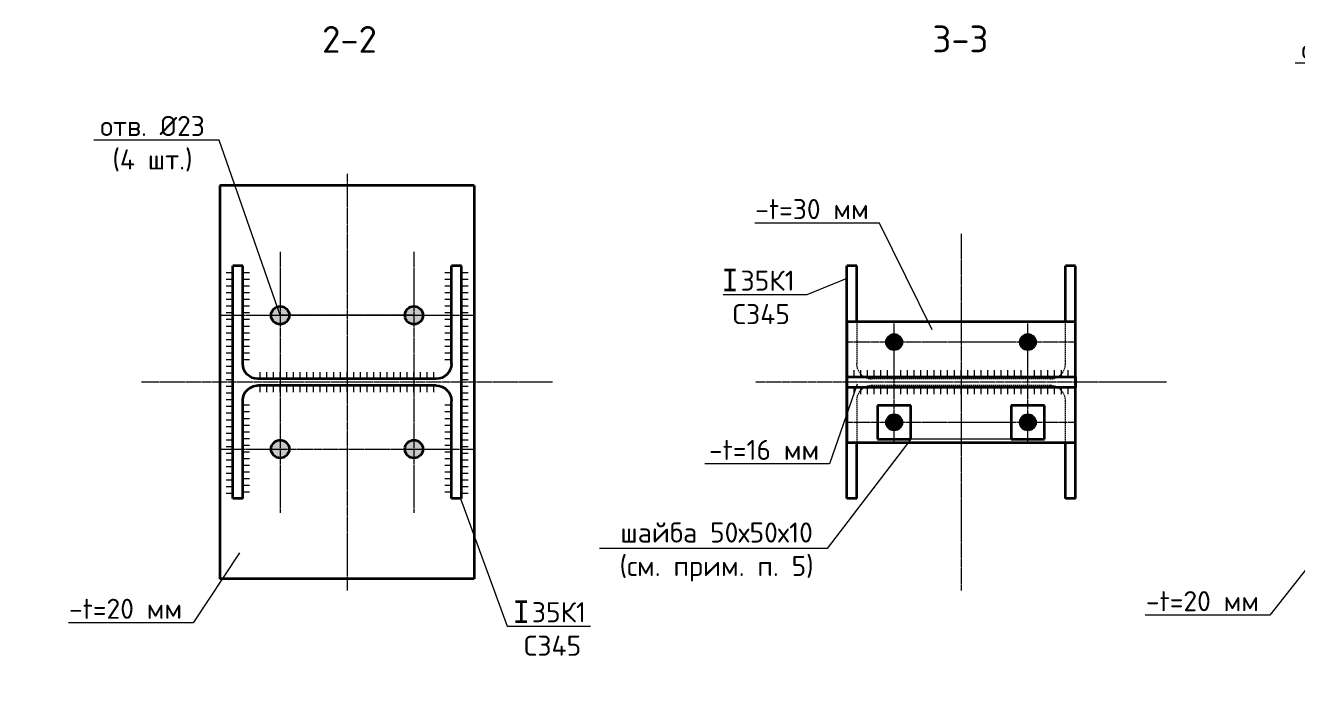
# Model space of a CAD drawing. Header units: millimetres. Extents: x 0 to 44639, y 0 to 10183.
# Drawn here: x 6212 to 8114, y 3110 to 4111 of the extents above; entities that cross this region are included whole.
import ezdxf
from ezdxf import colors
from ezdxf.entities.mleader import LeaderData, LeaderLine
from ezdxf.math import Vec2, Vec3

# ---------------------------------------------------------------- set-up
doc = ezdxf.new("R2010")
doc.units = ezdxf.units.MM
doc.linetypes.add('JIS_02_2.0', pattern=[3, 2, -1])
doc.linetypes.add('JIS_08_11', pattern=[12.8, 11, -0.6, 0.6, -0.6])
for name, color, linetype, lineweight in [('НАДПИСИ', 11, 'Continuous', 13), ('ОСЕВАЯ', 50, 'JIS_08_11', 13), ('ОСНОВНАЯ', 213, 'Continuous', 35), ('ШТРИХОВАЯ', 84, 'JIS_02_2.0', 13)]:
    doc.layers.add(name, color=color, linetype=linetype, lineweight=lineweight)
doc.styles.add('ОСК', font='isocpeur.ttf')

# ---------------------------------------------------------------- blocks, each defined once
blk = doc.blocks.new('A$C5615052D')
at = {"layer": 'ОСНОВНАЯ'}
for p, q in [((0, 342), (348, 342)), ((0, 342), (0, 327)), ((0, 327), (146.3, 327)), ((201.7, 327), (348, 327)), ((348, 342), (348, 327)), ((169, 304.3), (169, 37.7)), ((179, 304.3), (179, 37.7)), ((0, 15), (146.3, 15)), ((0, 15), (0, 0)), ((0, 0), (348, 0)), ((201.7, 15), (348, 15)), ((348, 15), (348, 0))]:
    blk.add_line(p, q, dxfattribs=at)
for centre, start, end in [((146.3, 304.3), 0, 90), ((201.7, 304.3), 90, 180), ((146.3, 37.7), 270, 0), ((201.7, 37.7), 180, 270)]:
    blk.add_arc(centre, 22.7, start, end, dxfattribs=at)
blk = doc.blocks.new('_None')
blk = doc.blocks.new('A$C6A7E4B16')
at = {"layer": 'ОСНОВНАЯ'}
for p, q in [((0, 30), (16.7, 30)), ((8.4, 30), (8.4, 0)), ((0, 0), (16.7, 0))]:
    blk.add_line(p, q, dxfattribs=at)

msp = doc.modelspace()

# ---------------------------------------------------------------- hatches: boundary and pattern name
at = {"layer": 'ОСНОВНАЯ'}
h = msp.add_hatch(color=256, dxfattribs=at)
h.dxf.hatch_style = 1
edge = h.paths.add_edge_path()
edge.add_line((6592.9, 3691.7), (6592.9, 3678.2))
edge.add_line((6592.9, 3678.2), (6606.4, 3678.2))
edge.add_arc((6592.9, 3678.2), 13.5, 360, 450)
edge = h.paths.add_edge_path()
edge.add_arc((6592.9, 3678.2), 13.5, 90, 180)
edge.add_line((6579.4, 3678.2), (6592.9, 3678.2))
edge.add_line((6592.9, 3678.2), (6592.9, 3691.7))
edge = h.paths.add_edge_path()
edge.add_line((6592.9, 3678.2), (6579.4, 3678.2))
edge.add_arc((6592.9, 3678.2), 13.5, 180, 270)
edge.add_line((6592.9, 3664.7), (6592.9, 3678.2))
edge = h.paths.add_edge_path()
edge.add_line((6606.4, 3678.2), (6592.9, 3678.2))
edge.add_line((6592.9, 3678.2), (6592.9, 3664.7))
edge.add_arc((6592.9, 3678.2), 13.5, 270, 360)
h = msp.add_hatch(color=256, dxfattribs=at)
h.dxf.hatch_style = 1
edge = h.paths.add_edge_path()
edge.add_line((6792.9, 3691.7), (6792.9, 3678.2))
edge.add_line((6792.9, 3678.2), (6806.4, 3678.2))
edge.add_arc((6792.9, 3678.2), 13.5, 360, 450)
edge = h.paths.add_edge_path()
edge.add_arc((6792.9, 3678.2), 13.5, 90, 180)
edge.add_line((6779.4, 3678.2), (6792.9, 3678.2))
edge.add_line((6792.9, 3678.2), (6792.9, 3691.7))
edge = h.paths.add_edge_path()
edge.add_line((6792.9, 3678.2), (6779.4, 3678.2))
edge.add_arc((6792.9, 3678.2), 13.5, 180, 270)
edge.add_line((6792.9, 3664.7), (6792.9, 3678.2))
edge = h.paths.add_edge_path()
edge.add_line((6806.4, 3678.2), (6792.9, 3678.2))
edge.add_line((6792.9, 3678.2), (6792.9, 3664.7))
edge.add_arc((6792.9, 3678.2), 13.5, 270, 360)
h = msp.add_hatch(color=256, dxfattribs=at)
h.dxf.hatch_style = 1
edge = h.paths.add_edge_path()
edge.add_arc((7511, 3638.2), 11.5, 0, 90)
edge.add_line((7511, 3649.7), (7511, 3638.2))
edge.add_line((7511, 3638.2), (7522.5, 3638.2))
edge = h.paths.add_edge_path()
edge.add_arc((7511, 3638.2), 11.5, 270, 360)
edge.add_line((7522.5, 3638.2), (7511, 3638.2))
edge.add_line((7511, 3638.2), (7511, 3626.7))
edge = h.paths.add_edge_path()
edge.add_arc((7511, 3638.2), 11.5, 180, 270)
edge.add_line((7511, 3626.7), (7511, 3638.2))
edge.add_line((7511, 3638.2), (7499.5, 3638.2))
edge = h.paths.add_edge_path()
edge.add_arc((7511, 3638.2), 11.5, 90, 180)
edge.add_line((7499.5, 3638.2), (7511, 3638.2))
edge.add_line((7511, 3638.2), (7511, 3649.7))
h = msp.add_hatch(color=256, dxfattribs=at)
h.dxf.hatch_style = 1
edge = h.paths.add_edge_path()
edge.add_arc((7711, 3638.2), 11.5, 0, 90)
edge.add_line((7711, 3649.7), (7711, 3638.2))
edge.add_line((7711, 3638.2), (7722.5, 3638.2))
edge = h.paths.add_edge_path()
edge.add_arc((7711, 3638.2), 11.5, 270, 360)
edge.add_line((7722.5, 3638.2), (7711, 3638.2))
edge.add_line((7711, 3638.2), (7711, 3626.7))
edge = h.paths.add_edge_path()
edge.add_arc((7711, 3638.2), 11.5, 180, 270)
edge.add_line((7711, 3626.7), (7711, 3638.2))
edge.add_line((7711, 3638.2), (7699.5, 3638.2))
edge = h.paths.add_edge_path()
edge.add_arc((7711, 3638.2), 11.5, 90, 180)
edge.add_line((7699.5, 3638.2), (7711, 3638.2))
edge.add_line((7711, 3638.2), (7711, 3649.7))
h = msp.add_hatch(color=256, dxfattribs=at)
h.dxf.hatch_style = 1
edge = h.paths.add_edge_path()
edge.add_arc((7511, 3518.2), 11.5, 0, 90)
edge.add_line((7511, 3529.7), (7511, 3518.2))
edge.add_line((7511, 3518.2), (7522.5, 3518.2))
edge = h.paths.add_edge_path()
edge.add_arc((7511, 3518.2), 11.5, 270, 360)
edge.add_line((7522.5, 3518.2), (7511, 3518.2))
edge.add_line((7511, 3518.2), (7511, 3506.7))
edge = h.paths.add_edge_path()
edge.add_arc((7511, 3518.2), 11.5, 180, 270)
edge.add_line((7511, 3506.7), (7511, 3518.2))
edge.add_line((7511, 3518.2), (7499.5, 3518.2))
edge = h.paths.add_edge_path()
edge.add_arc((7511, 3518.2), 11.5, 90, 180)
edge.add_line((7499.5, 3518.2), (7511, 3518.2))
edge.add_line((7511, 3518.2), (7511, 3529.7))
h = msp.add_hatch(color=256, dxfattribs=at)
h.dxf.hatch_style = 1
edge = h.paths.add_edge_path()
edge.add_arc((7711, 3518.2), 11.5, 0, 90)
edge.add_line((7711, 3529.7), (7711, 3518.2))
edge.add_line((7711, 3518.2), (7722.5, 3518.2))
edge = h.paths.add_edge_path()
edge.add_arc((7711, 3518.2), 11.5, 270, 360)
edge.add_line((7722.5, 3518.2), (7711, 3518.2))
edge.add_line((7711, 3518.2), (7711, 3506.7))
edge = h.paths.add_edge_path()
edge.add_arc((7711, 3518.2), 11.5, 180, 270)
edge.add_line((7711, 3506.7), (7711, 3518.2))
edge.add_line((7711, 3518.2), (7699.5, 3518.2))
edge = h.paths.add_edge_path()
edge.add_arc((7711, 3518.2), 11.5, 90, 180)
edge.add_line((7699.5, 3518.2), (7711, 3518.2))
edge.add_line((7711, 3518.2), (7711, 3529.7))
h = msp.add_hatch(color=256, dxfattribs=at)
h.dxf.hatch_style = 1
edge = h.paths.add_edge_path()
edge.add_line((6592.9, 3491.7), (6592.9, 3478.2))
edge.add_line((6592.9, 3478.2), (6606.4, 3478.2))
edge.add_arc((6592.9, 3478.2), 13.5, 360, 450)
edge = h.paths.add_edge_path()
edge.add_arc((6592.9, 3478.2), 13.5, 90, 180)
edge.add_line((6579.4, 3478.2), (6592.9, 3478.2))
edge.add_line((6592.9, 3478.2), (6592.9, 3491.7))
edge = h.paths.add_edge_path()
edge.add_line((6592.9, 3478.2), (6579.4, 3478.2))
edge.add_arc((6592.9, 3478.2), 13.5, 180, 270)
edge.add_line((6592.9, 3464.7), (6592.9, 3478.2))
edge = h.paths.add_edge_path()
edge.add_line((6606.4, 3478.2), (6592.9, 3478.2))
edge.add_line((6592.9, 3478.2), (6592.9, 3464.7))
edge.add_arc((6592.9, 3478.2), 13.5, 270, 360)
h = msp.add_hatch(color=256, dxfattribs=at)
h.dxf.hatch_style = 1
edge = h.paths.add_edge_path()
edge.add_line((6792.9, 3491.7), (6792.9, 3478.2))
edge.add_line((6792.9, 3478.2), (6806.4, 3478.2))
edge.add_arc((6792.9, 3478.2), 13.5, 360, 450)
edge = h.paths.add_edge_path()
edge.add_arc((6792.9, 3478.2), 13.5, 90, 180)
edge.add_line((6779.4, 3478.2), (6792.9, 3478.2))
edge.add_line((6792.9, 3478.2), (6792.9, 3491.7))
edge = h.paths.add_edge_path()
edge.add_line((6792.9, 3478.2), (6779.4, 3478.2))
edge.add_arc((6792.9, 3478.2), 13.5, 180, 270)
edge.add_line((6792.9, 3464.7), (6792.9, 3478.2))
edge = h.paths.add_edge_path()
edge.add_line((6806.4, 3478.2), (6792.9, 3478.2))
edge.add_line((6792.9, 3478.2), (6792.9, 3464.7))
edge.add_arc((6792.9, 3478.2), 13.5, 270, 360)

# ---------------------------------------------------------------- linework, layer by layer
at = {"layer": 'НАДПИСИ'}
for p, q in [((6511.9, 3742.2), (6521.9, 3742.2)), ((6511.9, 3732.2), (6521.9, 3732.2)), ((6536.9, 3742.2), (6546.9, 3742.2)), ((6536.9, 3732.2), (6546.9, 3732.2)), ((6838.9, 3742.2), (6848.9, 3742.2)), ((6838.9, 3732.2), (6848.9, 3732.2)), ((6863.9, 3742.2), (6873.9, 3742.2)), ((6863.9, 3732.2), (6873.9, 3732.2)), ((6511.9, 3722.2), (6521.9, 3722.2)), ((6511.9, 3712.2), (6521.9, 3712.2)), ((6536.9, 3722.2), (6546.9, 3722.2)), ((6536.9, 3712.2), (6546.9, 3712.2)), ((6838.9, 3722.2), (6848.9, 3722.2)), ((6838.9, 3712.2), (6848.9, 3712.2)), ((6863.9, 3722.2), (6873.9, 3722.2)), ((6863.9, 3712.2), (6873.9, 3712.2)), ((6511.9, 3702.2), (6521.9, 3702.2)), ((6511.9, 3692.2), (6521.9, 3692.2)), ((6536.9, 3702.2), (6546.9, 3702.2)), ((6536.9, 3692.2), (6546.9, 3692.2)), ((6838.9, 3702.2), (6848.9, 3702.2)), ((6838.9, 3692.2), (6848.9, 3692.2)), ((6863.9, 3702.2), (6873.9, 3702.2)), ((6863.9, 3692.2), (6873.9, 3692.2)), ((6511.9, 3682.2), (6521.9, 3682.2)), ((6511.9, 3672.2), (6521.9, 3672.2)), ((6536.9, 3682.2), (6546.9, 3682.2)), ((6536.9, 3672.2), (6546.9, 3672.2)), ((6838.9, 3682.2), (6848.9, 3682.2)), ((6838.9, 3672.2), (6848.9, 3672.2)), ((6863.9, 3682.2), (6873.9, 3682.2)), ((6863.9, 3672.2), (6873.9, 3672.2)), ((6511.9, 3662.2), (6521.9, 3662.2)), ((6536.9, 3662.2), (6546.9, 3662.2)), ((6838.9, 3662.2), (6848.9, 3662.2)), ((6863.9, 3662.2), (6873.9, 3662.2)), ((6511.9, 3652.2), (6521.9, 3652.2)), ((6511.9, 3642.2), (6521.9, 3642.2)), ((6536.9, 3652.2), (6546.9, 3652.2)), ((6536.9, 3642.2), (6546.9, 3642.2)), ((6838.9, 3652.2), (6848.9, 3652.2)), ((6838.9, 3642.2), (6848.9, 3642.2)), ((6863.9, 3652.2), (6873.9, 3652.2)), ((6863.9, 3642.2), (6873.9, 3642.2)), ((6511.9, 3632.2), (6521.9, 3632.2)), ((6511.9, 3622.2), (6521.9, 3622.2)), ((6536.9, 3632.2), (6546.9, 3632.2)), ((6536.9, 3622.2), (6546.9, 3622.2)), ((6838.9, 3632.2), (6848.9, 3632.2)), ((6838.9, 3622.2), (6848.9, 3622.2)), ((6863.9, 3632.2), (6873.9, 3632.2)), ((6863.9, 3622.2), (6873.9, 3622.2)), ((6511.9, 3612.2), (6521.9, 3612.2)), ((6511.9, 3602.2), (6521.9, 3602.2)), ((6536.9, 3612.2), (6546.9, 3612.2)), ((6838.9, 3612.2), (6848.9, 3612.2)), ((6863.9, 3612.2), (6873.9, 3612.2)), ((6863.9, 3602.2), (6873.9, 3602.2)), ((7451, 3586.2), (7451, 3596.2)), ((7461, 3586.2), (7461, 3596.2)), ((7471, 3586.2), (7471, 3596.2)), ((7481, 3586.2), (7481, 3596.2)), ((7491, 3586.2), (7491, 3596.2)), ((7501, 3586.2), (7501, 3596.2)), ((7511, 3586.2), (7511, 3596.2)), ((7521, 3586.2), (7521, 3596.2)), ((7531, 3586.2), (7531, 3596.2)), ((7541, 3586.2), (7541, 3596.2)), ((7551, 3586.2), (7551, 3596.2)), ((7561, 3586.2), (7561, 3596.2)), ((7571, 3586.2), (7571, 3596.2)), ((7581, 3586.2), (7581, 3596.2)), ((7591, 3586.2), (7591, 3596.2)), ((7601, 3586.2), (7601, 3596.2)), ((7611, 3586.2), (7611, 3596.2)), ((7621, 3586.2), (7621, 3596.2)), ((7631, 3586.2), (7631, 3596.2)), ((7641, 3586.2), (7641, 3596.2)), ((7651, 3586.2), (7651, 3596.2)), ((7661, 3586.2), (7661, 3596.2)), ((7671, 3586.2), (7671, 3596.2)), ((7681, 3586.2), (7681, 3596.2)), ((7691, 3586.2), (7691, 3596.2)), ((7701, 3586.2), (7701, 3596.2)), ((7711, 3586.2), (7711, 3596.2)), ((7721, 3586.2), (7721, 3596.2)), ((7731, 3586.2), (7731, 3596.2)), ((7741, 3586.2), (7741, 3596.2)), ((7751, 3586.2), (7751, 3596.2)), ((7761, 3586.2), (7761, 3596.2)), ((7771, 3586.2), (7771, 3596.2)), ((6511.9, 3592.2), (6521.9, 3592.2)), ((6511.9, 3582.2), (6521.9, 3582.2)), ((6562.9, 3583.2), (6562.9, 3593.2)), ((6572.9, 3583.2), (6572.9, 3593.2)), ((6582.9, 3583.2), (6582.9, 3593.2)), ((6592.9, 3583.2), (6592.9, 3593.2)), ((6602.9, 3583.2), (6602.9, 3593.2)), ((6612.9, 3583.2), (6612.9, 3593.2)), ((6622.9, 3583.2), (6622.9, 3593.2)), ((6632.9, 3583.2), (6632.9, 3593.2)), ((6642.9, 3583.2), (6642.9, 3593.2)), ((6652.9, 3583.2), (6652.9, 3593.2)), ((6662.9, 3583.2), (6662.9, 3593.2)), ((6672.9, 3583.2), (6672.9, 3593.2)), ((6682.9, 3583.2), (6682.9, 3593.2)), ((6692.9, 3583.2), (6692.9, 3593.2)), ((6702.9, 3583.2), (6702.9, 3593.2)), ((6712.9, 3583.2), (6712.9, 3593.2)), ((6722.9, 3583.2), (6722.9, 3593.2)), ((6732.9, 3583.2), (6732.9, 3593.2)), ((6742.9, 3583.2), (6742.9, 3593.2)), ((6752.9, 3583.2), (6752.9, 3593.2)), ((6762.9, 3583.2), (6762.9, 3593.2)), ((6772.9, 3583.2), (6772.9, 3593.2)), ((6782.9, 3583.2), (6782.9, 3593.2)), ((6792.9, 3583.2), (6792.9, 3593.2)), ((6802.9, 3583.2), (6802.9, 3593.2)), ((6812.9, 3583.2), (6812.9, 3593.2)), ((6822.9, 3583.2), (6822.9, 3593.2)), ((6863.9, 3592.2), (6873.9, 3592.2)), ((6863.9, 3582.2), (6873.9, 3582.2)), ((6511.9, 3572.2), (6521.9, 3572.2)), ((6511.9, 3562.2), (6521.9, 3562.2)), ((6562.9, 3563.2), (6562.9, 3573.2)), ((6572.9, 3563.2), (6572.9, 3573.2)), ((6582.9, 3563.2), (6582.9, 3573.2)), ((6592.9, 3563.2), (6592.9, 3573.2)), ((6602.9, 3563.2), (6602.9, 3573.2)), ((6612.9, 3563.2), (6612.9, 3573.2)), ((6622.9, 3563.2), (6622.9, 3573.2)), ((6632.9, 3563.2), (6632.9, 3573.2)), ((6642.9, 3563.2), (6642.9, 3573.2)), ((6652.9, 3563.2), (6652.9, 3573.2)), ((6662.9, 3563.2), (6662.9, 3573.2)), ((6672.9, 3563.2), (6672.9, 3573.2)), ((6682.9, 3563.2), (6682.9, 3573.2)), ((6692.9, 3563.2), (6692.9, 3573.2)), ((6702.9, 3563.2), (6702.9, 3573.2)), ((6712.9, 3563.2), (6712.9, 3573.2)), ((6722.9, 3563.2), (6722.9, 3573.2)), ((6732.9, 3563.2), (6732.9, 3573.2)), ((6742.9, 3563.2), (6742.9, 3573.2)), ((6752.9, 3563.2), (6752.9, 3573.2)), ((6762.9, 3563.2), (6762.9, 3573.2)), ((6772.9, 3563.2), (6772.9, 3573.2)), ((6782.9, 3563.2), (6782.9, 3573.2)), ((6792.9, 3563.2), (6792.9, 3573.2)), ((6802.9, 3563.2), (6802.9, 3573.2)), ((6812.9, 3563.2), (6812.9, 3573.2)), ((6822.9, 3563.2), (6822.9, 3573.2)), ((6863.9, 3572.2), (6873.9, 3572.2)), ((6863.9, 3562.2), (6873.9, 3562.2)), ((7451, 3560.2), (7451, 3570.2)), ((7461, 3560.2), (7461, 3570.2)), ((7471, 3560.2), (7471, 3570.2)), ((7481, 3560.2), (7481, 3570.2)), ((7491, 3560.2), (7491, 3570.2)), ((7501, 3560.2), (7501, 3570.2)), ((7511, 3560.2), (7511, 3570.2)), ((7521, 3560.2), (7521, 3570.2)), ((7531, 3560.2), (7531, 3570.2)), ((7541, 3560.2), (7541, 3570.2)), ((7551, 3560.2), (7551, 3570.2)), ((7561, 3560.2), (7561, 3570.2)), ((7571, 3560.2), (7571, 3570.2)), ((7581, 3560.2), (7581, 3570.2)), ((7591, 3560.2), (7591, 3570.2)), ((7601, 3560.2), (7601, 3570.2)), ((7611, 3560.2), (7611, 3570.2)), ((7621, 3560.2), (7621, 3570.2)), ((7631, 3560.2), (7631, 3570.2)), ((7641, 3560.2), (7641, 3570.2)), ((7651, 3560.2), (7651, 3570.2)), ((7661, 3560.2), (7661, 3570.2)), ((7671, 3560.2), (7671, 3570.2)), ((7681, 3560.2), (7681, 3570.2)), ((7691, 3560.2), (7691, 3570.2)), ((7701, 3560.2), (7701, 3570.2)), ((7711, 3560.2), (7711, 3570.2)), ((7721, 3560.2), (7721, 3570.2)), ((7731, 3560.2), (7731, 3570.2)), ((7741, 3560.2), (7741, 3570.2)), ((7751, 3560.2), (7751, 3570.2)), ((7761, 3560.2), (7761, 3570.2)), ((7771, 3560.2), (7771, 3570.2)), ((6511.9, 3552.2), (6521.9, 3552.2)), ((6511.9, 3542.2), (6521.9, 3542.2)), ((6536.9, 3544.2), (6546.9, 3544.2)), ((6838.9, 3544.2), (6848.9, 3544.2)), ((6863.9, 3552.2), (6873.9, 3552.2)), ((6863.9, 3542.2), (6873.9, 3542.2)), ((6511.9, 3532.2), (6521.9, 3532.2)), ((6511.9, 3522.2), (6521.9, 3522.2)), ((6536.9, 3534.2), (6546.9, 3534.2)), ((6536.9, 3524.2), (6546.9, 3524.2)), ((6838.9, 3534.2), (6848.9, 3534.2)), ((6838.9, 3524.2), (6848.9, 3524.2)), ((6863.9, 3532.2), (6873.9, 3532.2)), ((6863.9, 3522.2), (6873.9, 3522.2)), ((6511.9, 3512.2), (6521.9, 3512.2)), ((6511.9, 3502.2), (6521.9, 3502.2)), ((6536.9, 3514.2), (6546.9, 3514.2)), ((6536.9, 3504.2), (6546.9, 3504.2)), ((6838.9, 3514.2), (6848.9, 3514.2)), ((6838.9, 3504.2), (6848.9, 3504.2)), ((6863.9, 3512.2), (6873.9, 3512.2)), ((6863.9, 3502.2), (6873.9, 3502.2)), ((6511.9, 3492.2), (6521.9, 3492.2)), ((6511.9, 3482.2), (6521.9, 3482.2)), ((6536.9, 3494.2), (6546.9, 3494.2)), ((6536.9, 3484.2), (6546.9, 3484.2)), ((6838.9, 3494.2), (6848.9, 3494.2)), ((6838.9, 3484.2), (6848.9, 3484.2)), ((6863.9, 3492.2), (6873.9, 3492.2)), ((6863.9, 3482.2), (6873.9, 3482.2)), ((6511.9, 3472.2), (6521.9, 3472.2)), ((6511.9, 3462.2), (6521.9, 3462.2)), ((6536.9, 3474.2), (6546.9, 3474.2)), ((6536.9, 3464.2), (6546.9, 3464.2)), ((6838.9, 3474.2), (6848.9, 3474.2)), ((6838.9, 3464.2), (6848.9, 3464.2)), ((6863.9, 3472.2), (6873.9, 3472.2)), ((6863.9, 3462.2), (6873.9, 3462.2)), ((6511.9, 3452.2), (6521.9, 3452.2)), ((6536.9, 3454.2), (6546.9, 3454.2)), ((6536.9, 3444.2), (6546.9, 3444.2)), ((6838.9, 3454.2), (6848.9, 3454.2)), ((6838.9, 3444.2), (6848.9, 3444.2)), ((6863.9, 3452.2), (6873.9, 3452.2)), ((6511.9, 3442.2), (6521.9, 3442.2)), ((6511.9, 3432.2), (6521.9, 3432.2)), ((6536.9, 3434.2), (6546.9, 3434.2)), ((6536.9, 3424.2), (6546.9, 3424.2)), ((6838.9, 3434.2), (6848.9, 3434.2)), ((6838.9, 3424.2), (6848.9, 3424.2)), ((6863.9, 3442.2), (6873.9, 3442.2)), ((6863.9, 3432.2), (6873.9, 3432.2)), ((6511.9, 3422.2), (6521.9, 3422.2)), ((6511.9, 3412.2), (6521.9, 3412.2)), ((6536.9, 3414.2), (6546.9, 3414.2)), ((6838.9, 3414.2), (6848.9, 3414.2)), ((6863.9, 3422.2), (6873.9, 3422.2)), ((6863.9, 3412.2), (6873.9, 3412.2))]:
    msp.add_line(p, q, dxfattribs=at)
at = {"layer": 'ОСЕВАЯ', "linetype": 'JIS_08_11'}
for p, q in [((6692.9, 3889.7), (6692.9, 3266.7)), ((7611, 3799.7), (7611, 3266.7)), ((6592.9, 3773.2), (6592.9, 3383.2)), ((6792.9, 3773.2), (6792.9, 3383.2)), ((6502.9, 3678.2), (6882.9, 3678.2)), ((7511, 3488.2), (7511, 3668.2)), ((7711, 3488.2), (7711, 3668.2)), ((7782, 3638.2), (7440, 3638.2)), ((7000.2, 3578.2), (6385.7, 3578.2)), ((7918.2, 3578.2), (7303.7, 3578.2)), ((7782, 3518.2), (7440, 3518.2)), ((6502.9, 3478.2), (6882.9, 3478.2))]:
    msp.add_line(p, q, dxfattribs=at)
at = {"layer": 'ОСНОВНАЯ'}
for p, q in [((6502.9, 3872.2), (6502.9, 3284.2)), ((6882.9, 3872.2), (6502.9, 3872.2)), ((6882.9, 3872.2), (6882.9, 3284.2)), ((7440, 3404.2), (7440, 3752.2)), ((7455, 3752.2), (7440, 3752.2)), ((7455, 3668.2), (7455, 3752.2)), ((7767, 3668.2), (7767, 3752.2)), ((7782, 3752.2), (7767, 3752.2)), ((7782, 3404.2), (7782, 3752.2)), ((7782, 3668.2), (7440, 3668.2)), ((7440, 3668.2), (7440, 3488.2)), ((7440, 3586.2), (7440, 3570.2)), ((7440, 3586.2), (7782, 3586.2)), ((7782, 3586.2), (7782, 3570.2)), ((7782, 3488.2), (7782, 3578.2)), ((7782, 3570.2), (7440, 3570.2)), ((7486, 3543.2), (7486, 3493.2)), ((7536, 3543.2), (7486, 3543.2)), ((7536, 3493.2), (7536, 3543.2)), ((7686, 3543.2), (7686, 3493.2)), ((7736, 3543.2), (7686, 3543.2)), ((7736, 3493.2), (7736, 3543.2)), ((7440, 3488.2), (7782, 3488.2)), ((7455, 3404.2), (7455, 3488.2)), ((7486, 3493.2), (7536, 3493.2)), ((7686, 3493.2), (7736, 3493.2)), ((7767, 3404.2), (7767, 3488.2)), ((7455, 3404.2), (7440, 3404.2)), ((7782, 3404.2), (7767, 3404.2)), ((6882.9, 3284.2), (6502.9, 3284.2))]:
    msp.add_line(p, q, dxfattribs=at)
for centre, radius in [((6592.9, 3678.2), 13.5), ((6792.9, 3678.2), 13.5), ((7511, 3638.2), 11.5), ((7711, 3638.2), 11.5), ((7511, 3518.2), 11.5), ((7711, 3518.2), 11.5), ((6592.9, 3478.2), 13.5), ((6792.9, 3478.2), 13.5)]:
    msp.add_circle(centre, radius, dxfattribs=at)
at = {"layer": 'ШТРИХОВАЯ'}
for p, q in [((7455, 3668.2), (7455, 3605.9)), ((7767, 3605.9), (7767, 3668.2)), ((7744.3, 3583.2), (7477.6, 3583.2)), ((7744.3, 3573.2), (7477.6, 3573.2)), ((7455, 3550.5), (7455, 3488.2)), ((7767, 3488.2), (7767, 3550.5))]:
    msp.add_line(p, q, dxfattribs=at)
for centre, start, end in [((7477.6, 3605.9), 180, 270), ((7744.3, 3605.9), 270, 0), ((7477.6, 3550.5), 90, 180), ((7744.3, 3550.5), 0, 90)]:
    msp.add_arc(centre, 22.7, start, end, dxfattribs=at)

# ---------------------------------------------------------------- block references
at = {"xscale": -1, "rotation": 270}
msp.add_blockref('A$C5615052D', (6521.9, 3404.2), dxfattribs=at)
for p in [(7257.1, 3716.1), (6945, 3220.6)]:
    msp.add_blockref('A$C6A7E4B16', p)

# ---------------------------------------------------------------- texts
at = {"layer": 'НАДПИСИ', "char_height": 40, "width": 930.256, "attachment_point": 1, "style": 'ОСК'}
for s, insert in [('2-2', (6655.6, 4110.5)), ('3-3', (7568.3, 4111.2))]:
    msp.add_mtext(s, dxfattribs=dict(at, insert=insert))

# ---------------------------------------------------------------- leaders
at = {"layer": 'НАДПИСИ'}
ml = msp.add_multileader_mtext('Standard', dxfattribs=at)
ml.set_content('отв. %%C23\\P(4 шт.)', color=256, style='ОСК')
ml.set_leader_properties(color=256, linetype='ByLayer', lineweight=-1)
ml.set_arrow_properties(name='NONE')
ml.build(insert=Vec2(0, 0))
ml.multileader.update_dxf_attribs({"has_dogleg": 0, "text_left_attachment_type": 6, "text_right_attachment_type": 6, "dogleg_length": 0, "arrow_head_size": 15, "scale": 10})
ctx = ml.context
ctx.base_point, ctx.scale, ctx.char_height, ctx.arrow_head_size, ctx.landing_gap_size, ctx.plane_origin = Vec3(8098.7, 4054.9), 10, 30, 15, 20, Vec3(8119, 2915.4)
ctx.left_attachment, ctx.right_attachment, ctx.text_align_type = 6, 6, 1
notes = []
notes.append((ctx, [(0, (1, 1, 0), (8297.7, 4054.9), (-1, 0), 0, [(3, [(8557.2, 3678.2), (8357.2, 3678.2)], 0, [])])]))
ctx.mtext.insert, ctx.mtext.width, ctx.mtext.alignment, ctx.mtext.flow_direction = Vec3(8198.2, 4090.9), 205.412, 2, 5
ml = msp.add_multileader_mtext('Standard', dxfattribs=at)
ml.set_content('отв. %%C23\\P(4 шт.)', color=256, style='ОСК')
ml.set_leader_properties(color=256, linetype='ByLayer', lineweight=-1)
ml.set_arrow_properties(name='NONE')
ml.build(insert=Vec2(0, 0))
ml.multileader.update_dxf_attribs({"has_dogleg": 0, "text_left_attachment_type": 6, "text_right_attachment_type": 6, "dogleg_length": 0, "arrow_head_size": 15, "scale": 10})
ctx = ml.context
ctx.base_point, ctx.scale, ctx.char_height, ctx.arrow_head_size, ctx.landing_gap_size, ctx.plane_origin = Vec3(6302.5, 3940.1), 10, 30, 15, 20, Vec3(6354.7, 2915.4)
ctx.left_attachment, ctx.right_attachment, ctx.text_align_type = 6, 6, 1
notes.append((ctx, [(0, (1, 1, 0), (6501.5, 3940.1), (-1, 0), 0, [(3, [(6792.9, 3678.2), (6592.9, 3678.2)], 0, [])])]))
ctx.mtext.insert, ctx.mtext.width, ctx.mtext.alignment, ctx.mtext.flow_direction = Vec3(6402, 3976.1), 205.412, 2, 5
ml = msp.add_multileader_mtext('Standard', dxfattribs=at)
ml.set_content('-t=30 мм', color=256, style='ОСК')
ml.set_leader_properties(color=256, linetype='ByLayer', lineweight=-1)
ml.set_arrow_properties(name='NONE')
ml.build(insert=Vec2(0, 0))
ml.multileader.update_dxf_attribs({"has_dogleg": 0, "text_left_attachment_type": 6, "text_right_attachment_type": 6, "dogleg_length": 0, "arrow_head_size": 15, "scale": 10})
ctx = ml.context
ctx.base_point, ctx.scale, ctx.char_height, ctx.arrow_head_size, ctx.landing_gap_size, ctx.plane_origin = Vec3(7287.2, 3815.9), 10, 30, 15, 20, Vec3(7488.9, 2864.7)
ctx.left_attachment, ctx.right_attachment, ctx.text_align_type = 6, 6, 1
notes.append((ctx, [(0, (1, 1, 0), (7489.2, 3815.9), (-1, 0), 0, [(3, [(7568, 3656.6)], 0, [])])]))
ctx.mtext.insert, ctx.mtext.alignment, ctx.mtext.flow_direction = Vec3(7388.2, 3851.9), 2, 5
ml = msp.add_multileader_mtext('Standard', dxfattribs=at)
ml.set_content(' 35К1\\PС345', color=256, style='ОСК')
ml.set_leader_properties(color=256, linetype='ByLayer', lineweight=-1)
ml.set_arrow_properties(name='NONE')
ml.build(insert=Vec2(0, 0))
ml.multileader.update_dxf_attribs({"has_dogleg": 0, "text_left_attachment_type": 6, "text_right_attachment_type": 6, "dogleg_length": 0, "arrow_head_size": 15, "scale": 10})
ctx = ml.context
ctx.base_point, ctx.scale, ctx.char_height, ctx.arrow_head_size, ctx.landing_gap_size, ctx.plane_origin = Vec3(7244.3, 3709), 10, 30, 15, 20, Vec3(7224.6, 2766.7)
ctx.left_attachment, ctx.right_attachment, ctx.text_align_type = 6, 6, 1
notes.append((ctx, [(0, (1, 1, 0), (7380.3, 3709), (-1, 0), 0, [(3, [(7440, 3733.4)], 0, [])])]))
ctx.mtext.insert, ctx.mtext.alignment, ctx.mtext.flow_direction = Vec3(7312.3, 3745), 2, 5
ml = msp.add_multileader_mtext('Standard', dxfattribs=at)
ml.set_content('-t=16 мм', color=256, style='ОСК')
ml.set_leader_properties(color=256, linetype='ByLayer', lineweight=-1)
ml.set_arrow_properties(name='NONE')
ml.build(insert=Vec2(0, 0))
ml.multileader.update_dxf_attribs({"has_dogleg": 0, "text_left_attachment_type": 6, "text_right_attachment_type": 6, "dogleg_length": 0, "arrow_head_size": 15, "scale": 10})
ctx = ml.context
ctx.base_point, ctx.scale, ctx.char_height, ctx.arrow_head_size, ctx.landing_gap_size, ctx.plane_origin = Vec3(7218.5, 3456.1), 10, 30, 15, 20, Vec3(7414.3, 2504.9)
ctx.left_attachment, ctx.right_attachment, ctx.text_align_type = 6, 6, 1
notes.append((ctx, [(0, (1, 1, 0), (7414.5, 3456.1), (-1, 0), 0, [(3, [(7455.5, 3575.2)], 0, [])])]))
ctx.mtext.insert, ctx.mtext.alignment, ctx.mtext.flow_direction = Vec3(7316.5, 3492.1), 2, 5
ml = msp.add_multileader_mtext('Standard', dxfattribs=at)
ml.set_content('шайба 50х50х10\\P(см. прим. п. 5)', color=256, style='ОСК')
ml.set_leader_properties(color=256, linetype='ByLayer', lineweight=-1)
ml.set_arrow_properties(name='NONE')
ml.build(insert=Vec2(0, 0))
ml.multileader.update_dxf_attribs({"has_dogleg": 0, "text_left_attachment_type": 6, "text_right_attachment_type": 6, "dogleg_length": 0, "arrow_head_size": 15, "scale": 10})
ctx = ml.context
ctx.base_point, ctx.scale, ctx.char_height, ctx.arrow_head_size, ctx.landing_gap_size, ctx.plane_origin = Vec3(7080, 3329.6), 10, 30, 15, 20, Vec3(6957.2, 2397.4)
ctx.left_attachment, ctx.right_attachment, ctx.text_align_type = 6, 6, 1
notes.append((ctx, [(0, (1, 1, 0), (7411, 3329.6), (-1, 0), 0, [(3, [(7686, 3493.2), (7536, 3493.2)], 0, [])])]))
ctx.mtext.insert, ctx.mtext.width, ctx.mtext.alignment, ctx.mtext.flow_direction = Vec3(7245.5, 3368.6), 295.648, 2, 5
ml = msp.add_multileader_mtext('Standard', dxfattribs=at)
ml.set_content(' 35К1\\PС345', color=256, style='ОСК')
ml.set_leader_properties(color=256, linetype='ByLayer', lineweight=-1)
ml.set_arrow_properties(name='NONE')
ml.build(insert=Vec2(0, 0))
ml.multileader.update_dxf_attribs({"has_dogleg": 0, "text_left_attachment_type": 6, "text_right_attachment_type": 6, "dogleg_length": 0, "arrow_head_size": 15, "scale": 10})
ctx = ml.context
ctx.base_point, ctx.scale, ctx.char_height, ctx.arrow_head_size, ctx.landing_gap_size, ctx.plane_origin = Vec3(6932.2, 3213.5), 10, 30, 15, 20, Vec3(6912.6, 2271.3)
ctx.left_attachment, ctx.right_attachment, ctx.text_align_type = 6, 6, 1
notes.append((ctx, [(1, (1, 1, 0), (6932.2, 3213.5), (1, 0), 0, [(3, [(6862.6, 3404.2)], 0, [])])]))
ctx.mtext.insert, ctx.mtext.alignment, ctx.mtext.flow_direction = Vec3(7000.2, 3249.5), 2, 5
ml = msp.add_multileader_mtext('Standard', dxfattribs=at)
ml.set_content('-t=20 мм', color=256, style='ОСК')
ml.set_leader_properties(color=256, linetype='ByLayer', lineweight=-1)
ml.set_arrow_properties(name='NONE')
ml.build(insert=Vec2(0, 0))
ml.multileader.update_dxf_attribs({"has_dogleg": 0, "text_left_attachment_type": 6, "text_right_attachment_type": 6, "dogleg_length": 0, "arrow_head_size": 15, "scale": 10})
ctx = ml.context
ctx.base_point, ctx.scale, ctx.char_height, ctx.arrow_head_size, ctx.landing_gap_size, ctx.plane_origin = Vec3(7871, 3230), 10, 30, 15, 20, Vec3(8237.2, 2344.8)
ctx.left_attachment, ctx.right_attachment, ctx.text_align_type = 6, 6, 1
notes.append((ctx, [(0, (1, 1, 0), (8073, 3230), (-1, 0), 0, [(3, [(8201.9, 3394.5)], 0, [])])]))
ctx.mtext.insert, ctx.mtext.alignment, ctx.mtext.flow_direction = Vec3(7972, 3266), 2, 5
ml = msp.add_multileader_mtext('Standard', dxfattribs=at)
ml.set_content('-t=20 мм', color=256, style='ОСК')
ml.set_leader_properties(color=256, linetype='ByLayer', lineweight=-1)
ml.set_arrow_properties(name='NONE')
ml.build(insert=Vec2(0, 0))
ml.multileader.update_dxf_attribs({"has_dogleg": 0, "text_left_attachment_type": 6, "text_right_attachment_type": 6, "dogleg_length": 0, "arrow_head_size": 15, "scale": 10})
ctx = ml.context
ctx.base_point, ctx.scale, ctx.char_height, ctx.arrow_head_size, ctx.landing_gap_size, ctx.plane_origin = Vec3(6260.7, 3218.6), 10, 30, 15, 20, Vec3(6482.4, 2273.4)
ctx.left_attachment, ctx.right_attachment, ctx.text_align_type = 6, 6, 1
notes.append((ctx, [(0, (1, 1, 0), (6462.7, 3218.6), (-1, 0), 0, [(3, [(6532.3, 3323)], 0, [])])]))
ctx.mtext.insert, ctx.mtext.alignment, ctx.mtext.flow_direction = Vec3(6361.7, 3254.6), 2, 5
for ctx, leaders in notes:
    for number, flags, end, landing, length, lines in leaders:
        leader = LeaderData()
        leader.index, (leader.has_last_leader_line, leader.has_dogleg_vector, leader.attachment_direction) = number, flags
        leader.last_leader_point, leader.dogleg_vector, leader.dogleg_length = Vec3(end), Vec3(landing), length
        for number, points, colour, breaks in lines:
            line = LeaderLine()
            line.index, line.vertices, line.color, line.breaks = number, Vec3.list(points), colors.encode_raw_color(colour), breaks
            leader.lines.append(line)
        ctx.leaders.append(leader)

doc.saveas('drawing.dxf')
